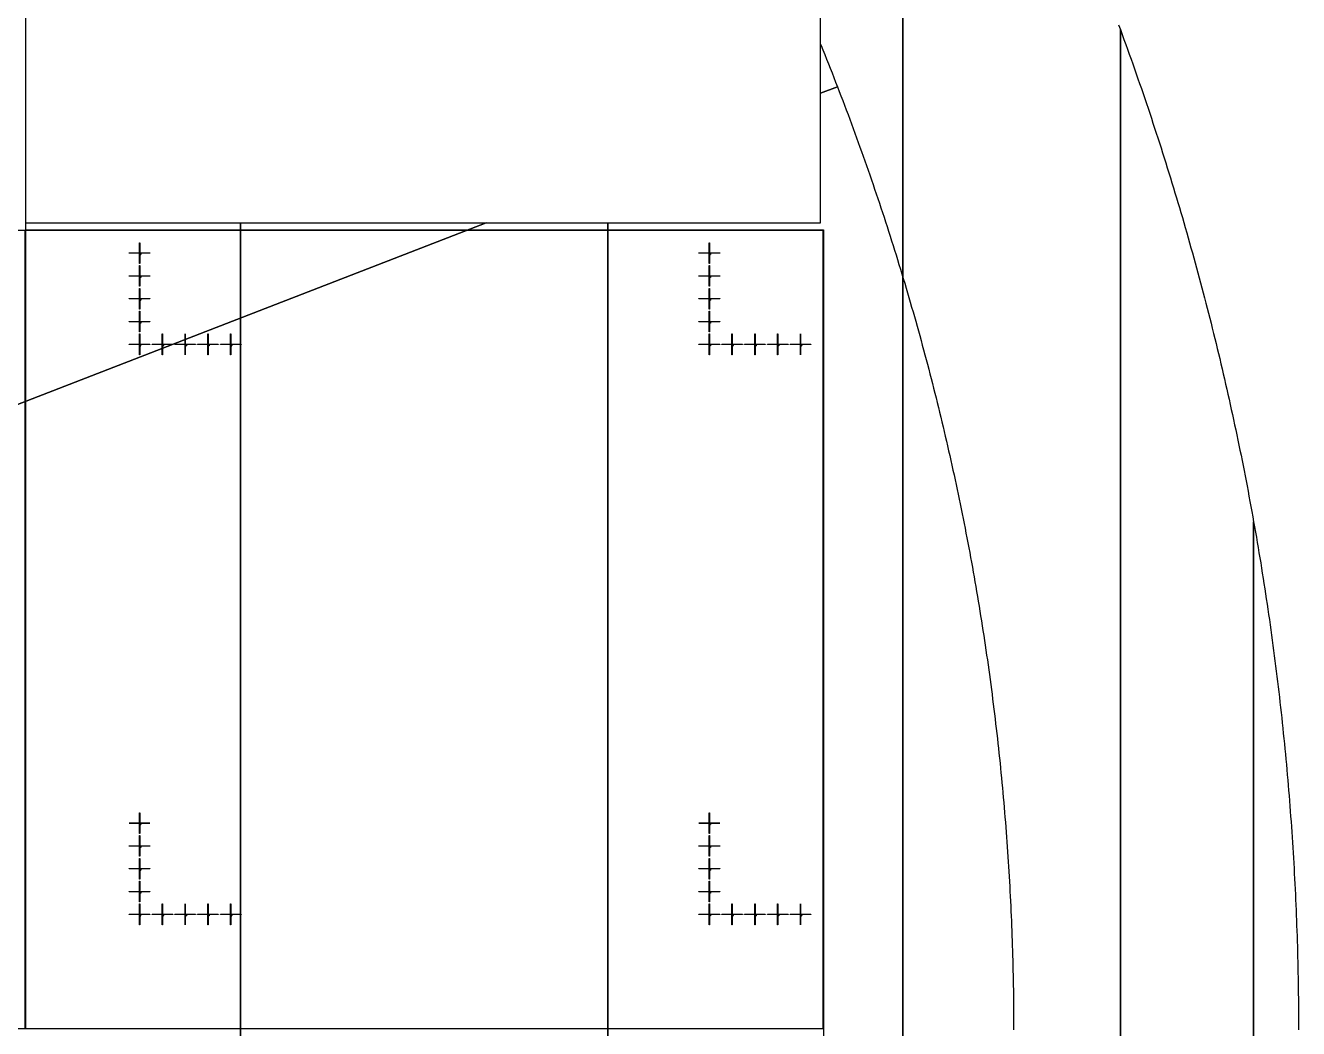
# Model space of a CAD drawing. Extents: x -25400 to 25400, y -24113 to 25400.
# Drawn here: x 14228 to 25400, y 11 to 8810 of the extents above; entities that cross this region are included whole.
import ezdxf

# ---------------------------------------------------------------- set-up
doc = ezdxf.new("R2010")
doc.units = 0
for name, color, linetype in [('L0D0', 2, 'CONTINUOUS'), ('L1D0', 3, 'CONTINUOUS'), ('L3D0', 4, 'CONTINUOUS')]:
    doc.layers.add(name, color=color, linetype=linetype)

msp = doc.modelspace()

# ---------------------------------------------------------------- linework, layer by layer
at = {"layer": 'L0D0'}
for points in [[(14229.5, 13982.974), (14229.5, 7078), (16115.797, 7078), (16115.797, -19632.653)], [(19339.518, -16466.422), (19339.518, 7078), (21204.633, 7078), (21204.633, 13982.974)], [(21928.171, 12818.553), (21928.171, -12818.553), (21905.071, -12857.988), (21881.901, -12897.381)], [(21928.171, -12818.553), (21928.171, 12818.553)], [(23820.952, 8816.023), (23836.776, 8773.148), (23836.776, -8773.148)], [(23836.776, -8773.148), (23836.776, 8773.148), (23852.523, 8730.244), (23868.193, 8687.312), (23883.785, 8644.351), (23899.3, 8601.363), (23914.738, 8558.347), (23930.098, 8515.303), (23945.381, 8472.232), (23960.587, 8429.133), (23975.715, 8386.007), (23990.765, 8342.854), (24005.737, 8299.673), (24020.632, 8256.466), (24035.449, 8213.232), (24050.188, 8169.972), (24064.85, 8126.685), (24079.433, 8083.372), (24093.939, 8040.032), (24108.366, 7996.667), (24122.716, 7953.276), (24136.987, 7909.859), (24151.18, 7866.416), (24165.295, 7822.948), (24179.332, 7779.454), (24193.29, 7735.936), (24207.171, 7692.392), (24220.972, 7648.823), (24234.696, 7605.23), (24248.341, 7561.612), (24261.907, 7517.97), (24275.395, 7474.303), (24288.804, 7430.612), (24302.135, 7386.897), (24315.387, 7343.158), (24328.56, 7299.395), (24341.655, 7255.609), (24354.67, 7211.799), (24367.607, 7167.965), (24380.465, 7124.109), (24393.244, 7080.23), (24405.944, 7036.327), (24418.565, 6992.402), (24431.107, 6948.454), (24443.57, 6904.484), (24455.953, 6860.491), (24468.258, 6816.476), (24480.483, 6772.439), (24492.629, 6728.38), (24504.696, 6684.3), (24516.684, 6640.197), (24528.592, 6596.074), (24540.42, 6551.929), (24552.17, 6507.762), (24563.839, 6463.575), (24575.43, 6419.366), (24586.94, 6375.137), (24598.371, 6330.887), (24609.723, 6286.617), (24620.994, 6242.326), (24632.186, 6198.016), (24643.299, 6153.685), (24654.331, 6109.334), (24665.284, 6064.963), (24676.157, 6020.573), (24686.949, 5976.163), (24697.662, 5931.734), (24708.295, 5887.286), (24718.849, 5842.819), (24729.322, 5798.332), (24739.714, 5753.827), (24750.027, 5709.304), (24760.26, 5664.761), (24770.413, 5620.201), (24780.485, 5575.622), (24790.477, 5531.026), (24800.389, 5486.411), (24810.221, 5441.778), (24819.972, 5397.128), (24829.643, 5352.461), (24839.233, 5307.776), (24848.743, 5263.074), (24858.173, 5218.355), (24867.522, 5173.619), (24876.791, 5128.866), (24885.979, 5084.097), (24895.087, 5039.311), (24904.114, 4994.509), (24913.06, 4949.691), (24921.926, 4904.857), (24930.711, 4860.007), (24939.415, 4815.141), (24948.039, 4770.259), (24956.581, 4725.362), (24965.043, 4680.45), (24973.424, 4635.523), (24981.725, 4590.58), (24989.944, 4545.623), (24998.083, 4500.651), (25006.14, 4455.665), (25006.14, -4455.665)], [(0, 0), (18270.424, 7078), (21204.633, 7078), (21204.633, 8214.718), (21353.614, 8272.434), (21369.255, 8231.946), (21384.819, 8191.428), (21400.307, 8150.881), (21415.717, 8110.305), (21431.051, 8069.7), (21446.308, 8029.065), (21461.487, 7988.402), (21476.59, 7947.71), (21491.615, 7906.989), (21506.563, 7866.24), (21521.434, 7825.463), (21536.228, 7784.658), (21550.944, 7743.824), (21565.583, 7702.963), (21580.144, 7662.075), (21594.628, 7621.158), (21609.034, 7580.215), (21623.362, 7539.244), (21637.613, 7498.246), (21651.787, 7457.221), (21665.882, 7416.169), (21679.899, 7375.091), (21693.839, 7333.986), (21707.701, 7292.854), (21721.485, 7251.697), (21735.19, 7210.514), (21748.818, 7169.304), (21762.367, 7128.069), (21775.839, 7086.808), (21789.232, 7045.522), (21802.546, 7004.211), (21815.783, 6962.874), (21828.941, 6921.512), (21842.021, 6880.126), (21855.022, 6838.714), (21867.945, 6797.279), (21880.789, 6755.818), (21893.554, 6714.334), (21906.241, 6672.825), (21918.849, 6631.293), (21931.379, 6589.736), (21943.829, 6548.156), (21956.201, 6506.552), (21968.494, 6464.925), (21980.708, 6423.275), (21992.843, 6381.602), (22004.899, 6339.906), (22016.876, 6298.187), (22028.774, 6256.445), (22040.593, 6214.681), (22052.333, 6172.894), (22063.993, 6131.086), (22075.574, 6089.255), (22087.076, 6047.403), (22098.498, 6005.528), (22109.841, 5963.633), (22121.105, 5921.715), (22132.289, 5879.777), (22143.394, 5837.817), (22154.419, 5795.837), (22165.364, 5753.835), (22176.23, 5711.813), (22187.017, 5669.77), (22197.723, 5627.707), (22208.35, 5585.624), (22218.897, 5543.521), (22229.364, 5501.398), (22239.751, 5459.255), (22250.059, 5417.092), (22260.286, 5374.91), (22270.434, 5332.709), (22280.501, 5290.488), (22290.489, 5248.249), (22300.396, 5205.991), (22310.223, 5163.713), (22319.97, 5121.418), (22329.637, 5079.104), (22339.224, 5036.772), (22348.731, 4994.421), (22358.157, 4952.053), (22367.503, 4909.667), (22376.768, 4867.263), (22385.953, 4824.842), (22395.058, 4782.403), (22404.082, 4739.948), (22413.026, 4697.475), (22421.889, 4654.985), (22430.672, 4612.479), (22439.374, 4569.956), (22447.995, 4527.417), (22456.536, 4484.861), (22464.996, 4442.289), (22473.376, 4399.702), (22481.675, 4357.098), (22489.893, 4314.479), (22498.03, 4271.845), (22506.086, 4229.195), (22514.062, 4186.529), (22521.956, 4143.849), (22529.77, 4101.154), (22537.503, 4058.444), (22545.155, 4015.72), (22552.725, 3972.981), (22560.215, 3930.228), (22567.624, 3887.461), (22574.952, 3844.68), (22582.198, 3801.885), (22589.364, 3759.076), (22596.448, 3716.254), (22603.451, 3673.418), (22610.373, 3630.57), (22617.214, 3587.708), (22623.973, 3544.833), (22630.651, 3501.946), (22637.248, 3459.046), (22643.764, 3416.134), (22650.198, 3373.209), (22656.551, 3330.272), (22662.822, 3287.323), (22669.012, 3244.363), (22675.121, 3201.391), (22681.148, 3158.407), (22687.093, 3115.412), (22692.958, 3072.406), (22698.74, 3029.388), (22704.441, 2986.36), (22710.061, 2943.321), (22715.599, 2900.272), (22721.055, 2857.212), (22726.43, 2814.142), (22731.723, 2771.062), (22736.934, 2727.971), (22742.064, 2684.871), (22747.112, 2641.762), (22752.078, 2598.643), (22756.963, 2555.514), (22761.765, 2512.376), (22766.486, 2469.23), (22771.126, 2426.074), (22775.683, 2382.91), (22780.159, 2339.737), (22784.552, 2296.556), (22788.864, 2253.366), (22793.094, 2210.169), (22797.243, 2166.963), (22801.309, 2123.75), (22805.293, 2080.529), (22809.196, 2037.301), (22813.016, 1994.065), (22816.755, 1950.822), (22820.411, 1907.572), (22823.986, 1864.315), (22827.478, 1821.052), (22830.889, 1777.782), (22834.218, 1734.505), (22837.464, 1691.223), (22840.629, 1647.934), (22843.711, 1604.64), (22846.711, 1561.339), (22849.63, 1518.033), (22852.466, 1474.722), (22855.22, 1431.405), (22857.892, 1388.083), (22860.482, 1344.756), (22862.99, 1301.425), (22865.415, 1258.088), (22867.759, 1214.747), (22870.02, 1171.402), (22872.199, 1128.053), (22874.296, 1084.699), (22876.311, 1041.342), (22878.244, 997.981), (22880.094, 954.616), (22881.862, 911.248), (22883.548, 867.876), (22885.152, 824.502), (22886.674, 781.124), (22888.113, 737.744), (22889.471, 694.361), (22890.746, 650.975), (22891.938, 607.588), (22893.049, 564.198), (22894.077, 520.806), (22895.023, 477.412), (22895.887, 434.016), (22896.668, 390.619), (22897.367, 347.22), (22897.984, 303.821), (22898.519, 260.42), (22898.972, 217.018), (22899.342, 173.615), (22899.63, 130.212), (22899.835, 86.808), (22899.959, 43.404), (22900, 0)], [(16115.797, -19632.653), (16115.797, 7078), (19339.518, 7078), (19339.518, -16466.422)], [(25006.14, -4455.665), (25006.14, 4455.665), (25014.117, 4410.664), (25022.013, 4365.648), (25029.827, 4320.619), (25037.561, 4275.576), (25045.213, 4230.519), (25052.785, 4185.448), (25060.275, 4140.363), (25067.684, 4095.265), (25075.012, 4050.154), (25082.259, 4005.03), (25089.425, 3959.893), (25096.509, 3914.743), (25103.513, 3869.58), (25110.435, 3824.405), (25117.275, 3779.217), (25124.035, 3734.018), (25130.713, 3688.806), (25137.309, 3643.582), (25143.824, 3598.346), (25150.258, 3553.099), (25156.611, 3507.84), (25162.882, 3462.57), (25169.071, 3417.289), (25175.179, 3371.996), (25181.206, 3326.693), (25187.151, 3281.379), (25193.014, 3236.054), (25198.796, 3190.719), (25204.496, 3145.373), (25210.115, 3100.017), (25215.652, 3054.652), (25221.107, 3009.276), (25226.481, 2963.891), (25231.773, 2918.496), (25236.984, 2873.091), (25242.112, 2827.677), (25247.159, 2782.255), (25252.125, 2736.823), (25257.008, 2691.382), (25261.81, 2645.932), (25266.53, 2600.474), (25271.168, 2555.008), (25275.724, 2509.533), (25280.199, 2464.05), (25284.592, 2418.559), (25288.902, 2373.061), (25293.131, 2327.554), (25297.278, 2282.041), (25301.343, 2236.519), (25305.327, 2190.991), (25309.228, 2145.455), (25313.047, 2099.913), (25316.785, 2054.363), (25320.44, 2008.807), (25324.014, 1963.245), (25327.505, 1917.676), (25330.915, 1872.101), (25334.242, 1826.52), (25337.488, 1780.933), (25340.651, 1735.34), (25343.732, 1689.741), (25346.732, 1644.137), (25349.649, 1598.528), (25352.484, 1552.914), (25355.237, 1507.294), (25357.908, 1461.67), (25360.497, 1416.041), (25363.004, 1370.407), (25365.429, 1324.769), (25367.772, 1279.127), (25370.032, 1233.48), (25372.21, 1187.83), (25374.307, 1142.176), (25376.321, 1096.518), (25378.253, 1050.856), (25380.102, 1005.191), (25381.87, 959.523), (25383.555, 913.851), (25385.158, 868.177), (25386.679, 822.5), (25388.118, 776.82), (25389.475, 731.138), (25390.749, 685.453), (25391.942, 639.766), (25393.052, 594.077), (25394.079, 548.387), (25395.025, 502.694), (25395.888, 457), (25396.67, 411.304), (25397.369, 365.607), (25397.985, 319.909), (25398.52, 274.209), (25398.972, 228.509), (25399.342, 182.808), (25399.63, 137.107), (25399.836, 91.405), (25399.959, 45.702), (25400, 0)]]:
    msp.add_lwpolyline(points, dxfattribs=at)
for points in [[(0, 0), (14229.5, 12971.903), (14229.5, 7078), (18270.424, 7078)], [(21204.633, 8214.718), (21204.633, 8647.146), (21209.399, 8635.472), (21225.729, 8595.257), (21241.982, 8555.01), (21258.159, 8514.733), (21274.259, 8474.426), (21290.283, 8434.088), (21306.231, 8393.719), (21322.102, 8353.321), (21337.896, 8312.892), (21353.614, 8272.434)]]:
    msp.add_lwpolyline(points, close=True, dxfattribs=at)
at = {"layer": 'L1D0'}
for points in [[(15229.3, 6807.85), (15229.3, 6812.65), (15224.5, 6812.65), (15224.5, 6813.05), (15229.3, 6813.05), (15229.3, 6817.85), (15229.7, 6817.85), (15229.7, 6813.05), (15234.5, 6813.05), (15234.5, 6812.65), (15229.7, 6812.65), (15229.7, 6807.85)], [(15228.25, 6820.85), (15228.25, 6903.85), (15230.75, 6903.85), (15230.75, 6820.85)], [(20229.3, 6807.85), (20229.3, 6812.65), (20224.5, 6812.65), (20224.5, 6813.05), (20229.3, 6813.05), (20229.3, 6817.85), (20229.7, 6817.85), (20229.7, 6813.05), (20234.5, 6813.05), (20234.5, 6812.65), (20229.7, 6812.65), (20229.7, 6807.85)], [(20228.25, 6820.85), (20228.25, 6903.85), (20230.75, 6903.85), (20230.75, 6820.85)], [(15138.5, 6811.6), (15138.5, 6814.1), (15221.5, 6814.1), (15221.5, 6811.6)], [(15228.25, 6721.85), (15228.25, 6804.85), (15230.75, 6804.85), (15230.75, 6721.85)], [(15228.25, 6620.85), (15228.25, 6703.85), (15230.75, 6703.85), (15230.75, 6620.85)], [(15235.5, 6802.294), (15235.5, 6805.85), (15239.944, 6805.85), (15239.944, 6804.961), (15236.389, 6804.961), (15236.389, 6803.183), (15239.056, 6803.183), (15239.056, 6802.294)], [(15235.5, 6799.628), (15235.5, 6800.517), (15239.056, 6800.517), (15239.056, 6799.628)], [(15237.5, 6811.6), (15237.5, 6814.1), (15320.5, 6814.1), (15320.5, 6811.6)], [(15239.056, 6800.517), (15239.056, 6802.294), (15239.944, 6802.294), (15239.944, 6800.517)], [(20138.5, 6811.6), (20138.5, 6814.1), (20221.5, 6814.1), (20221.5, 6811.6)], [(20228.25, 6721.85), (20228.25, 6804.85), (20230.75, 6804.85), (20230.75, 6721.85)], [(20228.25, 6620.85), (20228.25, 6703.85), (20230.75, 6703.85), (20230.75, 6620.85)], [(20235.5, 6802.294), (20235.5, 6805.85), (20239.944, 6805.85), (20239.944, 6804.961), (20236.389, 6804.961), (20236.389, 6803.183), (20239.056, 6803.183), (20239.056, 6802.294)], [(20235.5, 6799.628), (20235.5, 6800.517), (20239.056, 6800.517), (20239.056, 6799.628)], [(20237.5, 6811.6), (20237.5, 6814.1), (20320.5, 6814.1), (20320.5, 6811.6)], [(20239.056, 6800.517), (20239.056, 6802.294), (20239.944, 6802.294), (20239.944, 6800.517)], [(15138.5, 6611.6), (15138.5, 6614.1), (15221.5, 6614.1), (15221.5, 6611.6)], [(15229.3, 6607.85), (15229.3, 6612.65), (15224.5, 6612.65), (15224.5, 6613.05), (15229.3, 6613.05), (15229.3, 6617.85), (15229.7, 6617.85), (15229.7, 6613.05), (15234.5, 6613.05), (15234.5, 6612.65), (15229.7, 6612.65), (15229.7, 6607.85)], [(15228.25, 6521.85), (15228.25, 6604.85), (15230.75, 6604.85), (15230.75, 6521.85)], [(15238.167, 6599.628), (15238.167, 6601.406), (15235.5, 6601.406), (15235.5, 6603.183), (15236.389, 6603.183), (15236.389, 6602.294), (15238.167, 6602.294), (15238.167, 6604.961), (15237.278, 6604.961), (15237.278, 6605.85), (15239.056, 6605.85), (15239.056, 6602.294), (15239.944, 6602.294), (15239.944, 6601.406), (15239.056, 6601.406), (15239.056, 6599.628)], [(15236.389, 6603.183), (15236.389, 6604.961), (15237.278, 6604.961), (15237.278, 6603.183)], [(15237.5, 6611.6), (15237.5, 6614.1), (15320.5, 6614.1), (15320.5, 6611.6)], [(20138.5, 6611.6), (20138.5, 6614.1), (20221.5, 6614.1), (20221.5, 6611.6)], [(20229.3, 6607.85), (20229.3, 6612.65), (20224.5, 6612.65), (20224.5, 6613.05), (20229.3, 6613.05), (20229.3, 6617.85), (20229.7, 6617.85), (20229.7, 6613.05), (20234.5, 6613.05), (20234.5, 6612.65), (20229.7, 6612.65), (20229.7, 6607.85)], [(20228.25, 6521.85), (20228.25, 6604.85), (20230.75, 6604.85), (20230.75, 6521.85)], [(20238.167, 6599.628), (20238.167, 6601.406), (20235.5, 6601.406), (20235.5, 6603.183), (20236.389, 6603.183), (20236.389, 6602.294), (20238.167, 6602.294), (20238.167, 6604.961), (20237.278, 6604.961), (20237.278, 6605.85), (20239.056, 6605.85), (20239.056, 6602.294), (20239.944, 6602.294), (20239.944, 6601.406), (20239.056, 6601.406), (20239.056, 6599.628)], [(20236.389, 6603.183), (20236.389, 6604.961), (20237.278, 6604.961), (20237.278, 6603.183)], [(20237.5, 6611.6), (20237.5, 6614.1), (20320.5, 6614.1), (20320.5, 6611.6)], [(15228.25, 6420.85), (15228.25, 6503.85), (15230.75, 6503.85), (15230.75, 6420.85)], [(20228.25, 6420.85), (20228.25, 6503.85), (20230.75, 6503.85), (20230.75, 6420.85)], [(15138.5, 6411.6), (15138.5, 6414.1), (15221.5, 6414.1), (15221.5, 6411.6)], [(15229.3, 6407.85), (15229.3, 6412.65), (15224.5, 6412.65), (15224.5, 6413.05), (15229.3, 6413.05), (15229.3, 6417.85), (15229.7, 6417.85), (15229.7, 6413.05), (15234.5, 6413.05), (15234.5, 6412.65), (15229.7, 6412.65), (15229.7, 6407.85)], [(15228.25, 6321.85), (15228.25, 6404.85), (15230.75, 6404.85), (15230.75, 6321.85)], [(15235.5, 6404.961), (15235.5, 6405.85), (15239.056, 6405.85), (15239.056, 6404.961)], [(15235.5, 6399.628), (15235.5, 6400.517), (15239.056, 6400.517), (15239.056, 6399.628)], [(15236.389, 6402.294), (15236.389, 6403.183), (15239.056, 6403.183), (15239.056, 6402.294)], [(15237.5, 6411.6), (15237.5, 6414.1), (15320.5, 6414.1), (15320.5, 6411.6)], [(15239.056, 6403.183), (15239.056, 6404.961), (15239.944, 6404.961), (15239.944, 6403.183)], [(15239.056, 6400.517), (15239.056, 6402.294), (15239.944, 6402.294), (15239.944, 6400.517)], [(20138.5, 6411.6), (20138.5, 6414.1), (20221.5, 6414.1), (20221.5, 6411.6)], [(20229.3, 6407.85), (20229.3, 6412.65), (20224.5, 6412.65), (20224.5, 6413.05), (20229.3, 6413.05), (20229.3, 6417.85), (20229.7, 6417.85), (20229.7, 6413.05), (20234.5, 6413.05), (20234.5, 6412.65), (20229.7, 6412.65), (20229.7, 6407.85)], [(20228.25, 6321.85), (20228.25, 6404.85), (20230.75, 6404.85), (20230.75, 6321.85)], [(20235.5, 6404.961), (20235.5, 6405.85), (20239.056, 6405.85), (20239.056, 6404.961)], [(20235.5, 6399.628), (20235.5, 6400.517), (20239.056, 6400.517), (20239.056, 6399.628)], [(20236.389, 6402.294), (20236.389, 6403.183), (20239.056, 6403.183), (20239.056, 6402.294)], [(20237.5, 6411.6), (20237.5, 6414.1), (20320.5, 6414.1), (20320.5, 6411.6)], [(20239.056, 6403.183), (20239.056, 6404.961), (20239.944, 6404.961), (20239.944, 6403.183)], [(20239.056, 6400.517), (20239.056, 6402.294), (20239.944, 6402.294), (20239.944, 6400.517)], [(15228.25, 6220.85), (15228.25, 6303.85), (15230.75, 6303.85), (15230.75, 6220.85)], [(20228.25, 6220.85), (20228.25, 6303.85), (20230.75, 6303.85), (20230.75, 6220.85)], [(15138.5, 6211.6), (15138.5, 6214.1), (15221.5, 6214.1), (15221.5, 6211.6)], [(15229.3, 6207.85), (15229.3, 6212.65), (15224.5, 6212.65), (15224.5, 6213.05), (15229.3, 6213.05), (15229.3, 6217.85), (15229.7, 6217.85), (15229.7, 6213.05), (15234.5, 6213.05), (15234.5, 6212.65), (15229.7, 6212.65), (15229.7, 6207.85)], [(15228.25, 6121.85), (15228.25, 6204.85), (15230.75, 6204.85), (15230.75, 6121.85)], [(15235.5, 6204.072), (15235.5, 6204.961), (15236.389, 6204.961), (15236.389, 6204.072)], [(15235.5, 6199.628), (15235.5, 6201.406), (15236.389, 6201.406), (15236.389, 6200.517), (15239.944, 6200.517), (15239.944, 6199.628)], [(15236.389, 6204.961), (15236.389, 6205.85), (15239.056, 6205.85), (15239.056, 6204.961)], [(15236.389, 6201.406), (15236.389, 6202.294), (15238.167, 6202.294), (15238.167, 6201.406)], [(15237.5, 6211.6), (15237.5, 6214.1), (15320.5, 6214.1), (15320.5, 6211.6)], [(15238.167, 6202.294), (15238.167, 6203.183), (15239.056, 6203.183), (15239.056, 6202.294)], [(15239.056, 6203.183), (15239.056, 6204.961), (15239.944, 6204.961), (15239.944, 6203.183)], [(20138.5, 6211.6), (20138.5, 6214.1), (20221.5, 6214.1), (20221.5, 6211.6)], [(20229.3, 6207.85), (20229.3, 6212.65), (20224.5, 6212.65), (20224.5, 6213.05), (20229.3, 6213.05), (20229.3, 6217.85), (20229.7, 6217.85), (20229.7, 6213.05), (20234.5, 6213.05), (20234.5, 6212.65), (20229.7, 6212.65), (20229.7, 6207.85)], [(20228.25, 6121.85), (20228.25, 6204.85), (20230.75, 6204.85), (20230.75, 6121.85)], [(20235.5, 6204.072), (20235.5, 6204.961), (20236.389, 6204.961), (20236.389, 6204.072)], [(20235.5, 6199.628), (20235.5, 6201.406), (20236.389, 6201.406), (20236.389, 6200.517), (20239.944, 6200.517), (20239.944, 6199.628)], [(20236.389, 6204.961), (20236.389, 6205.85), (20239.056, 6205.85), (20239.056, 6204.961)], [(20236.389, 6201.406), (20236.389, 6202.294), (20238.167, 6202.294), (20238.167, 6201.406)], [(20237.5, 6211.6), (20237.5, 6214.1), (20320.5, 6214.1), (20320.5, 6211.6)], [(20238.167, 6202.294), (20238.167, 6203.183), (20239.056, 6203.183), (20239.056, 6202.294)], [(20239.056, 6203.183), (20239.056, 6204.961), (20239.944, 6204.961), (20239.944, 6203.183)], [(15228.25, 6020.85), (15228.25, 6103.85), (15230.75, 6103.85), (15230.75, 6020.85)], [(15428.25, 6020.85), (15428.25, 6103.85), (15430.75, 6103.85), (15430.75, 6020.85)], [(15628.25, 6020.85), (15628.25, 6103.85), (15630.75, 6103.85), (15630.75, 6020.85)], [(15828.25, 6020.85), (15828.25, 6103.85), (15830.75, 6103.85), (15830.75, 6020.85)], [(16028.25, 6020.85), (16028.25, 6103.85), (16030.75, 6103.85), (16030.75, 6020.85)], [(20228.25, 6020.85), (20228.25, 6103.85), (20230.75, 6103.85), (20230.75, 6020.85)], [(20428.25, 6020.85), (20428.25, 6103.85), (20430.75, 6103.85), (20430.75, 6020.85)], [(20628.25, 6020.85), (20628.25, 6103.85), (20630.75, 6103.85), (20630.75, 6020.85)], [(20828.25, 6020.85), (20828.25, 6103.85), (20830.75, 6103.85), (20830.75, 6020.85)], [(21028.25, 6020.85), (21028.25, 6103.85), (21030.75, 6103.85), (21030.75, 6020.85)], [(15138.5, 6011.6), (15138.5, 6014.1), (15221.5, 6014.1), (15221.5, 6011.6)], [(15229.3, 6007.85), (15229.3, 6012.65), (15224.5, 6012.65), (15224.5, 6013.05), (15229.3, 6013.05), (15229.3, 6017.85), (15229.7, 6017.85), (15229.7, 6013.05), (15234.5, 6013.05), (15234.5, 6012.65), (15229.7, 6012.65), (15229.7, 6007.85)], [(15228.25, 5921.85), (15228.25, 6004.85), (15230.75, 6004.85), (15230.75, 5921.85)], [(15236.389, 5999.628), (15236.389, 6000.517), (15237.278, 6000.517), (15237.278, 6004.072), (15236.389, 6004.072), (15236.389, 6004.961), (15237.278, 6004.961), (15237.278, 6005.85), (15238.167, 6005.85), (15238.167, 6000.517), (15239.056, 6000.517), (15239.056, 5999.628)], [(15237.5, 6011.6), (15237.5, 6014.1), (15320.5, 6014.1), (15320.5, 6011.6)], [(15338.5, 6011.6), (15338.5, 6014.1), (15421.5, 6014.1), (15421.5, 6011.6)], [(15429.3, 6007.85), (15429.3, 6012.65), (15424.5, 6012.65), (15424.5, 6013.05), (15429.3, 6013.05), (15429.3, 6017.85), (15429.7, 6017.85), (15429.7, 6013.05), (15434.5, 6013.05), (15434.5, 6012.65), (15429.7, 6012.65), (15429.7, 6007.85)], [(15428.25, 5921.85), (15428.25, 6004.85), (15430.75, 6004.85), (15430.75, 5921.85)], [(15435.5, 6004.072), (15435.5, 6004.961), (15436.389, 6004.961), (15436.389, 6004.072)], [(15435.5, 5999.628), (15435.5, 6001.406), (15436.389, 6001.406), (15436.389, 6000.517), (15439.944, 6000.517), (15439.944, 5999.628)], [(15436.389, 6004.961), (15436.389, 6005.85), (15439.056, 6005.85), (15439.056, 6004.961)], [(15436.389, 6001.406), (15436.389, 6002.294), (15438.167, 6002.294), (15438.167, 6001.406)], [(15437.5, 6011.6), (15437.5, 6014.1), (15520.5, 6014.1), (15520.5, 6011.6)], [(15438.167, 6002.294), (15438.167, 6003.183), (15439.056, 6003.183), (15439.056, 6002.294)], [(15439.056, 6003.183), (15439.056, 6004.961), (15439.944, 6004.961), (15439.944, 6003.183)], [(15538.5, 6011.6), (15538.5, 6014.1), (15621.5, 6014.1), (15621.5, 6011.6)], [(15629.3, 6007.85), (15629.3, 6012.65), (15624.5, 6012.65), (15624.5, 6013.05), (15629.3, 6013.05), (15629.3, 6017.85), (15629.7, 6017.85), (15629.7, 6013.05), (15634.5, 6013.05), (15634.5, 6012.65), (15629.7, 6012.65), (15629.7, 6007.85)], [(15628.25, 5921.85), (15628.25, 6004.85), (15630.75, 6004.85), (15630.75, 5921.85)], [(15635.5, 6004.961), (15635.5, 6005.85), (15639.056, 6005.85), (15639.056, 6004.961)], [(15635.5, 5999.628), (15635.5, 6000.517), (15639.056, 6000.517), (15639.056, 5999.628)], [(15636.389, 6002.294), (15636.389, 6003.183), (15639.056, 6003.183), (15639.056, 6002.294)], [(15637.5, 6011.6), (15637.5, 6014.1), (15720.5, 6014.1), (15720.5, 6011.6)], [(15639.056, 6003.183), (15639.056, 6004.961), (15639.944, 6004.961), (15639.944, 6003.183)], [(15639.056, 6000.517), (15639.056, 6002.294), (15639.944, 6002.294), (15639.944, 6000.517)], [(15738.5, 6011.6), (15738.5, 6014.1), (15821.5, 6014.1), (15821.5, 6011.6)], [(15829.3, 6007.85), (15829.3, 6012.65), (15824.5, 6012.65), (15824.5, 6013.05), (15829.3, 6013.05), (15829.3, 6017.85), (15829.7, 6017.85), (15829.7, 6013.05), (15834.5, 6013.05), (15834.5, 6012.65), (15829.7, 6012.65), (15829.7, 6007.85)], [(15828.25, 5921.85), (15828.25, 6004.85), (15830.75, 6004.85), (15830.75, 5921.85)], [(15838.167, 5999.628), (15838.167, 6001.406), (15835.5, 6001.406), (15835.5, 6003.183), (15836.389, 6003.183), (15836.389, 6002.294), (15838.167, 6002.294), (15838.167, 6004.961), (15837.278, 6004.961), (15837.278, 6005.85), (15839.056, 6005.85), (15839.056, 6002.294), (15839.944, 6002.294), (15839.944, 6001.406), (15839.056, 6001.406), (15839.056, 5999.628)], [(15836.389, 6003.183), (15836.389, 6004.961), (15837.278, 6004.961), (15837.278, 6003.183)], [(15837.5, 6011.6), (15837.5, 6014.1), (15920.5, 6014.1), (15920.5, 6011.6)], [(15938.5, 6011.6), (15938.5, 6014.1), (16021.5, 6014.1), (16021.5, 6011.6)], [(16029.3, 6007.85), (16029.3, 6012.65), (16024.5, 6012.65), (16024.5, 6013.05), (16029.3, 6013.05), (16029.3, 6017.85), (16029.7, 6017.85), (16029.7, 6013.05), (16034.5, 6013.05), (16034.5, 6012.65), (16029.7, 6012.65), (16029.7, 6007.85)], [(16028.25, 5921.85), (16028.25, 6004.85), (16030.75, 6004.85), (16030.75, 5921.85)], [(16035.5, 6002.294), (16035.5, 6005.85), (16039.944, 6005.85), (16039.944, 6004.961), (16036.389, 6004.961), (16036.389, 6003.183), (16039.056, 6003.183), (16039.056, 6002.294)], [(16035.5, 5999.628), (16035.5, 6000.517), (16039.056, 6000.517), (16039.056, 5999.628)], [(16037.5, 6011.6), (16037.5, 6014.1), (16120.5, 6014.1), (16120.5, 6011.6)], [(16039.056, 6000.517), (16039.056, 6002.294), (16039.944, 6002.294), (16039.944, 6000.517)], [(20138.5, 6011.6), (20138.5, 6014.1), (20221.5, 6014.1), (20221.5, 6011.6)], [(20229.3, 6007.85), (20229.3, 6012.65), (20224.5, 6012.65), (20224.5, 6013.05), (20229.3, 6013.05), (20229.3, 6017.85), (20229.7, 6017.85), (20229.7, 6013.05), (20234.5, 6013.05), (20234.5, 6012.65), (20229.7, 6012.65), (20229.7, 6007.85)], [(20228.25, 5921.85), (20228.25, 6004.85), (20230.75, 6004.85), (20230.75, 5921.85)], [(20236.389, 5999.628), (20236.389, 6000.517), (20237.278, 6000.517), (20237.278, 6004.072), (20236.389, 6004.072), (20236.389, 6004.961), (20237.278, 6004.961), (20237.278, 6005.85), (20238.167, 6005.85), (20238.167, 6000.517), (20239.056, 6000.517), (20239.056, 5999.628)], [(20237.5, 6011.6), (20237.5, 6014.1), (20320.5, 6014.1), (20320.5, 6011.6)], [(20338.5, 6011.6), (20338.5, 6014.1), (20421.5, 6014.1), (20421.5, 6011.6)], [(20429.3, 6007.85), (20429.3, 6012.65), (20424.5, 6012.65), (20424.5, 6013.05), (20429.3, 6013.05), (20429.3, 6017.85), (20429.7, 6017.85), (20429.7, 6013.05), (20434.5, 6013.05), (20434.5, 6012.65), (20429.7, 6012.65), (20429.7, 6007.85)], [(20428.25, 5921.85), (20428.25, 6004.85), (20430.75, 6004.85), (20430.75, 5921.85)], [(20435.5, 6004.072), (20435.5, 6004.961), (20436.389, 6004.961), (20436.389, 6004.072)], [(20435.5, 5999.628), (20435.5, 6001.406), (20436.389, 6001.406), (20436.389, 6000.517), (20439.944, 6000.517), (20439.944, 5999.628)], [(20436.389, 6004.961), (20436.389, 6005.85), (20439.056, 6005.85), (20439.056, 6004.961)], [(20436.389, 6001.406), (20436.389, 6002.294), (20438.167, 6002.294), (20438.167, 6001.406)], [(20437.5, 6011.6), (20437.5, 6014.1), (20520.5, 6014.1), (20520.5, 6011.6)], [(20438.167, 6002.294), (20438.167, 6003.183), (20439.056, 6003.183), (20439.056, 6002.294)], [(20439.056, 6003.183), (20439.056, 6004.961), (20439.944, 6004.961), (20439.944, 6003.183)], [(20538.5, 6011.6), (20538.5, 6014.1), (20621.5, 6014.1), (20621.5, 6011.6)], [(20629.3, 6007.85), (20629.3, 6012.65), (20624.5, 6012.65), (20624.5, 6013.05), (20629.3, 6013.05), (20629.3, 6017.85), (20629.7, 6017.85), (20629.7, 6013.05), (20634.5, 6013.05), (20634.5, 6012.65), (20629.7, 6012.65), (20629.7, 6007.85)], [(20628.25, 5921.85), (20628.25, 6004.85), (20630.75, 6004.85), (20630.75, 5921.85)], [(20635.5, 6004.961), (20635.5, 6005.85), (20639.056, 6005.85), (20639.056, 6004.961)], [(20635.5, 5999.628), (20635.5, 6000.517), (20639.056, 6000.517), (20639.056, 5999.628)], [(20636.389, 6002.294), (20636.389, 6003.183), (20639.056, 6003.183), (20639.056, 6002.294)], [(20637.5, 6011.6), (20637.5, 6014.1), (20720.5, 6014.1), (20720.5, 6011.6)], [(20639.056, 6003.183), (20639.056, 6004.961), (20639.944, 6004.961), (20639.944, 6003.183)], [(20639.056, 6000.517), (20639.056, 6002.294), (20639.944, 6002.294), (20639.944, 6000.517)], [(20738.5, 6011.6), (20738.5, 6014.1), (20821.5, 6014.1), (20821.5, 6011.6)], [(20829.3, 6007.85), (20829.3, 6012.65), (20824.5, 6012.65), (20824.5, 6013.05), (20829.3, 6013.05), (20829.3, 6017.85), (20829.7, 6017.85), (20829.7, 6013.05), (20834.5, 6013.05), (20834.5, 6012.65), (20829.7, 6012.65), (20829.7, 6007.85)], [(20828.25, 5921.85), (20828.25, 6004.85), (20830.75, 6004.85), (20830.75, 5921.85)], [(20838.167, 5999.628), (20838.167, 6001.406), (20835.5, 6001.406), (20835.5, 6003.183), (20836.389, 6003.183), (20836.389, 6002.294), (20838.167, 6002.294), (20838.167, 6004.961), (20837.278, 6004.961), (20837.278, 6005.85), (20839.056, 6005.85), (20839.056, 6002.294), (20839.944, 6002.294), (20839.944, 6001.406), (20839.056, 6001.406), (20839.056, 5999.628)], [(20836.389, 6003.183), (20836.389, 6004.961), (20837.278, 6004.961), (20837.278, 6003.183)], [(20837.5, 6011.6), (20837.5, 6014.1), (20920.5, 6014.1), (20920.5, 6011.6)], [(20938.5, 6011.6), (20938.5, 6014.1), (21021.5, 6014.1), (21021.5, 6011.6)], [(21029.3, 6007.85), (21029.3, 6012.65), (21024.5, 6012.65), (21024.5, 6013.05), (21029.3, 6013.05), (21029.3, 6017.85), (21029.7, 6017.85), (21029.7, 6013.05), (21034.5, 6013.05), (21034.5, 6012.65), (21029.7, 6012.65), (21029.7, 6007.85)], [(21028.25, 5921.85), (21028.25, 6004.85), (21030.75, 6004.85), (21030.75, 5921.85)], [(21035.5, 6002.294), (21035.5, 6005.85), (21039.944, 6005.85), (21039.944, 6004.961), (21036.389, 6004.961), (21036.389, 6003.183), (21039.056, 6003.183), (21039.056, 6002.294)], [(21035.5, 5999.628), (21035.5, 6000.517), (21039.056, 6000.517), (21039.056, 5999.628)], [(21037.5, 6011.6), (21037.5, 6014.1), (21120.5, 6014.1), (21120.5, 6011.6)], [(21039.056, 6000.517), (21039.056, 6002.294), (21039.944, 6002.294), (21039.944, 6000.517)], [(15228.25, 1820.85), (15228.25, 1903.85), (15230.75, 1903.85), (15230.75, 1820.85)], [(20228.25, 1820.85), (20228.25, 1903.85), (20230.75, 1903.85), (20230.75, 1820.85)], [(15138.5, 1811.6), (15138.5, 1814.1), (15221.5, 1814.1), (15221.5, 1811.6)], [(15229.3, 1807.85), (15229.3, 1812.65), (15224.5, 1812.65), (15224.5, 1813.05), (15229.3, 1813.05), (15229.3, 1817.85), (15229.7, 1817.85), (15229.7, 1813.05), (15234.5, 1813.05), (15234.5, 1812.65), (15229.7, 1812.65), (15229.7, 1807.85)], [(15228.25, 1721.85), (15228.25, 1804.85), (15230.75, 1804.85), (15230.75, 1721.85)], [(15235.5, 1802.294), (15235.5, 1805.85), (15239.944, 1805.85), (15239.944, 1804.961), (15236.389, 1804.961), (15236.389, 1803.183), (15239.056, 1803.183), (15239.056, 1802.294)], [(15235.5, 1799.628), (15235.5, 1800.517), (15239.056, 1800.517), (15239.056, 1799.628)], [(15237.5, 1811.6), (15237.5, 1814.1), (15320.5, 1814.1), (15320.5, 1811.6)], [(15239.056, 1800.517), (15239.056, 1802.294), (15239.944, 1802.294), (15239.944, 1800.517)], [(20138.5, 1811.6), (20138.5, 1814.1), (20221.5, 1814.1), (20221.5, 1811.6)], [(20229.3, 1807.85), (20229.3, 1812.65), (20224.5, 1812.65), (20224.5, 1813.05), (20229.3, 1813.05), (20229.3, 1817.85), (20229.7, 1817.85), (20229.7, 1813.05), (20234.5, 1813.05), (20234.5, 1812.65), (20229.7, 1812.65), (20229.7, 1807.85)], [(20228.25, 1721.85), (20228.25, 1804.85), (20230.75, 1804.85), (20230.75, 1721.85)], [(20235.5, 1802.294), (20235.5, 1805.85), (20239.944, 1805.85), (20239.944, 1804.961), (20236.389, 1804.961), (20236.389, 1803.183), (20239.056, 1803.183), (20239.056, 1802.294)], [(20235.5, 1799.628), (20235.5, 1800.517), (20239.056, 1800.517), (20239.056, 1799.628)], [(20237.5, 1811.6), (20237.5, 1814.1), (20320.5, 1814.1), (20320.5, 1811.6)], [(20239.056, 1800.517), (20239.056, 1802.294), (20239.944, 1802.294), (20239.944, 1800.517)], [(15228.25, 1620.85), (15228.25, 1703.85), (15230.75, 1703.85), (15230.75, 1620.85)], [(20228.25, 1620.85), (20228.25, 1703.85), (20230.75, 1703.85), (20230.75, 1620.85)], [(15138.5, 1611.6), (15138.5, 1614.1), (15221.5, 1614.1), (15221.5, 1611.6)], [(15229.3, 1607.85), (15229.3, 1612.65), (15224.5, 1612.65), (15224.5, 1613.05), (15229.3, 1613.05), (15229.3, 1617.85), (15229.7, 1617.85), (15229.7, 1613.05), (15234.5, 1613.05), (15234.5, 1612.65), (15229.7, 1612.65), (15229.7, 1607.85)], [(15228.25, 1521.85), (15228.25, 1604.85), (15230.75, 1604.85), (15230.75, 1521.85)], [(15238.167, 1599.628), (15238.167, 1601.406), (15235.5, 1601.406), (15235.5, 1603.183), (15236.389, 1603.183), (15236.389, 1602.294), (15238.167, 1602.294), (15238.167, 1604.961), (15237.278, 1604.961), (15237.278, 1605.85), (15239.056, 1605.85), (15239.056, 1602.294), (15239.944, 1602.294), (15239.944, 1601.406), (15239.056, 1601.406), (15239.056, 1599.628)], [(15236.389, 1603.183), (15236.389, 1604.961), (15237.278, 1604.961), (15237.278, 1603.183)], [(15237.5, 1611.6), (15237.5, 1614.1), (15320.5, 1614.1), (15320.5, 1611.6)], [(20138.5, 1611.6), (20138.5, 1614.1), (20221.5, 1614.1), (20221.5, 1611.6)], [(20229.3, 1607.85), (20229.3, 1612.65), (20224.5, 1612.65), (20224.5, 1613.05), (20229.3, 1613.05), (20229.3, 1617.85), (20229.7, 1617.85), (20229.7, 1613.05), (20234.5, 1613.05), (20234.5, 1612.65), (20229.7, 1612.65), (20229.7, 1607.85)], [(20228.25, 1521.85), (20228.25, 1604.85), (20230.75, 1604.85), (20230.75, 1521.85)], [(20238.167, 1599.628), (20238.167, 1601.406), (20235.5, 1601.406), (20235.5, 1603.183), (20236.389, 1603.183), (20236.389, 1602.294), (20238.167, 1602.294), (20238.167, 1604.961), (20237.278, 1604.961), (20237.278, 1605.85), (20239.056, 1605.85), (20239.056, 1602.294), (20239.944, 1602.294), (20239.944, 1601.406), (20239.056, 1601.406), (20239.056, 1599.628)], [(20236.389, 1603.183), (20236.389, 1604.961), (20237.278, 1604.961), (20237.278, 1603.183)], [(20237.5, 1611.6), (20237.5, 1614.1), (20320.5, 1614.1), (20320.5, 1611.6)], [(15228.25, 1420.85), (15228.25, 1503.85), (15230.75, 1503.85), (15230.75, 1420.85)], [(20228.25, 1420.85), (20228.25, 1503.85), (20230.75, 1503.85), (20230.75, 1420.85)], [(15138.5, 1411.6), (15138.5, 1414.1), (15221.5, 1414.1), (15221.5, 1411.6)], [(15229.3, 1407.85), (15229.3, 1412.65), (15224.5, 1412.65), (15224.5, 1413.05), (15229.3, 1413.05), (15229.3, 1417.85), (15229.7, 1417.85), (15229.7, 1413.05), (15234.5, 1413.05), (15234.5, 1412.65), (15229.7, 1412.65), (15229.7, 1407.85)], [(15228.25, 1321.85), (15228.25, 1404.85), (15230.75, 1404.85), (15230.75, 1321.85)], [(15235.5, 1404.961), (15235.5, 1405.85), (15239.056, 1405.85), (15239.056, 1404.961)], [(15235.5, 1399.628), (15235.5, 1400.517), (15239.056, 1400.517), (15239.056, 1399.628)], [(15236.389, 1402.294), (15236.389, 1403.183), (15239.056, 1403.183), (15239.056, 1402.294)], [(15237.5, 1411.6), (15237.5, 1414.1), (15320.5, 1414.1), (15320.5, 1411.6)], [(15239.056, 1403.183), (15239.056, 1404.961), (15239.944, 1404.961), (15239.944, 1403.183)], [(15239.056, 1400.517), (15239.056, 1402.294), (15239.944, 1402.294), (15239.944, 1400.517)], [(20138.5, 1411.6), (20138.5, 1414.1), (20221.5, 1414.1), (20221.5, 1411.6)], [(20229.3, 1407.85), (20229.3, 1412.65), (20224.5, 1412.65), (20224.5, 1413.05), (20229.3, 1413.05), (20229.3, 1417.85), (20229.7, 1417.85), (20229.7, 1413.05), (20234.5, 1413.05), (20234.5, 1412.65), (20229.7, 1412.65), (20229.7, 1407.85)], [(20228.25, 1321.85), (20228.25, 1404.85), (20230.75, 1404.85), (20230.75, 1321.85)], [(20235.5, 1404.961), (20235.5, 1405.85), (20239.056, 1405.85), (20239.056, 1404.961)], [(20235.5, 1399.628), (20235.5, 1400.517), (20239.056, 1400.517), (20239.056, 1399.628)], [(20236.389, 1402.294), (20236.389, 1403.183), (20239.056, 1403.183), (20239.056, 1402.294)], [(20237.5, 1411.6), (20237.5, 1414.1), (20320.5, 1414.1), (20320.5, 1411.6)], [(20239.056, 1403.183), (20239.056, 1404.961), (20239.944, 1404.961), (20239.944, 1403.183)], [(20239.056, 1400.517), (20239.056, 1402.294), (20239.944, 1402.294), (20239.944, 1400.517)], [(15228.25, 1220.85), (15228.25, 1303.85), (15230.75, 1303.85), (15230.75, 1220.85)], [(20228.25, 1220.85), (20228.25, 1303.85), (20230.75, 1303.85), (20230.75, 1220.85)], [(15138.5, 1211.6), (15138.5, 1214.1), (15221.5, 1214.1), (15221.5, 1211.6)], [(15229.3, 1207.85), (15229.3, 1212.65), (15224.5, 1212.65), (15224.5, 1213.05), (15229.3, 1213.05), (15229.3, 1217.85), (15229.7, 1217.85), (15229.7, 1213.05), (15234.5, 1213.05), (15234.5, 1212.65), (15229.7, 1212.65), (15229.7, 1207.85)], [(15228.25, 1121.85), (15228.25, 1204.85), (15230.75, 1204.85), (15230.75, 1121.85)], [(15235.5, 1204.072), (15235.5, 1204.961), (15236.389, 1204.961), (15236.389, 1204.072)], [(15235.5, 1199.628), (15235.5, 1201.406), (15236.389, 1201.406), (15236.389, 1200.517), (15239.944, 1200.517), (15239.944, 1199.628)], [(15236.389, 1204.961), (15236.389, 1205.85), (15239.056, 1205.85), (15239.056, 1204.961)], [(15236.389, 1201.406), (15236.389, 1202.294), (15238.167, 1202.294), (15238.167, 1201.406)], [(15237.5, 1211.6), (15237.5, 1214.1), (15320.5, 1214.1), (15320.5, 1211.6)], [(15238.167, 1202.294), (15238.167, 1203.183), (15239.056, 1203.183), (15239.056, 1202.294)], [(15239.056, 1203.183), (15239.056, 1204.961), (15239.944, 1204.961), (15239.944, 1203.183)], [(20138.5, 1211.6), (20138.5, 1214.1), (20221.5, 1214.1), (20221.5, 1211.6)], [(20229.3, 1207.85), (20229.3, 1212.65), (20224.5, 1212.65), (20224.5, 1213.05), (20229.3, 1213.05), (20229.3, 1217.85), (20229.7, 1217.85), (20229.7, 1213.05), (20234.5, 1213.05), (20234.5, 1212.65), (20229.7, 1212.65), (20229.7, 1207.85)], [(20228.25, 1121.85), (20228.25, 1204.85), (20230.75, 1204.85), (20230.75, 1121.85)], [(20235.5, 1204.072), (20235.5, 1204.961), (20236.389, 1204.961), (20236.389, 1204.072)], [(20235.5, 1199.628), (20235.5, 1201.406), (20236.389, 1201.406), (20236.389, 1200.517), (20239.944, 1200.517), (20239.944, 1199.628)], [(20236.389, 1204.961), (20236.389, 1205.85), (20239.056, 1205.85), (20239.056, 1204.961)], [(20236.389, 1201.406), (20236.389, 1202.294), (20238.167, 1202.294), (20238.167, 1201.406)], [(20237.5, 1211.6), (20237.5, 1214.1), (20320.5, 1214.1), (20320.5, 1211.6)], [(20238.167, 1202.294), (20238.167, 1203.183), (20239.056, 1203.183), (20239.056, 1202.294)], [(20239.056, 1203.183), (20239.056, 1204.961), (20239.944, 1204.961), (20239.944, 1203.183)], [(15138.5, 1011.6), (15138.5, 1014.1), (15221.5, 1014.1), (15221.5, 1011.6)], [(15229.3, 1007.85), (15229.3, 1012.65), (15224.5, 1012.65), (15224.5, 1013.05), (15229.3, 1013.05), (15229.3, 1017.85), (15229.7, 1017.85), (15229.7, 1013.05), (15234.5, 1013.05), (15234.5, 1012.65), (15229.7, 1012.65), (15229.7, 1007.85)], [(15228.25, 1020.85), (15228.25, 1103.85), (15230.75, 1103.85), (15230.75, 1020.85)], [(15236.389, 999.628), (15236.389, 1000.517), (15237.278, 1000.517), (15237.278, 1004.072), (15236.389, 1004.072), (15236.389, 1004.961), (15237.278, 1004.961), (15237.278, 1005.85), (15238.167, 1005.85), (15238.167, 1000.517), (15239.056, 1000.517), (15239.056, 999.628)], [(15237.5, 1011.6), (15237.5, 1014.1), (15320.5, 1014.1), (15320.5, 1011.6)], [(15338.5, 1011.6), (15338.5, 1014.1), (15421.5, 1014.1), (15421.5, 1011.6)], [(15429.3, 1007.85), (15429.3, 1012.65), (15424.5, 1012.65), (15424.5, 1013.05), (15429.3, 1013.05), (15429.3, 1017.85), (15429.7, 1017.85), (15429.7, 1013.05), (15434.5, 1013.05), (15434.5, 1012.65), (15429.7, 1012.65), (15429.7, 1007.85)], [(15428.25, 1020.85), (15428.25, 1103.85), (15430.75, 1103.85), (15430.75, 1020.85)], [(15436.389, 1004.961), (15436.389, 1005.85), (15439.056, 1005.85), (15439.056, 1004.961)], [(15437.5, 1011.6), (15437.5, 1014.1), (15520.5, 1014.1), (15520.5, 1011.6)], [(15538.5, 1011.6), (15538.5, 1014.1), (15621.5, 1014.1), (15621.5, 1011.6)], [(15629.3, 1007.85), (15629.3, 1012.65), (15624.5, 1012.65), (15624.5, 1013.05), (15629.3, 1013.05), (15629.3, 1017.85), (15629.7, 1017.85), (15629.7, 1013.05), (15634.5, 1013.05), (15634.5, 1012.65), (15629.7, 1012.65), (15629.7, 1007.85)], [(15628.25, 1020.85), (15628.25, 1103.85), (15630.75, 1103.85), (15630.75, 1020.85)], [(15635.5, 1004.961), (15635.5, 1005.85), (15639.056, 1005.85), (15639.056, 1004.961)], [(15637.5, 1011.6), (15637.5, 1014.1), (15720.5, 1014.1), (15720.5, 1011.6)], [(15738.5, 1011.6), (15738.5, 1014.1), (15821.5, 1014.1), (15821.5, 1011.6)], [(15829.3, 1007.85), (15829.3, 1012.65), (15824.5, 1012.65), (15824.5, 1013.05), (15829.3, 1013.05), (15829.3, 1017.85), (15829.7, 1017.85), (15829.7, 1013.05), (15834.5, 1013.05), (15834.5, 1012.65), (15829.7, 1012.65), (15829.7, 1007.85)], [(15828.25, 1020.85), (15828.25, 1103.85), (15830.75, 1103.85), (15830.75, 1020.85)], [(15838.167, 999.628), (15838.167, 1001.406), (15835.5, 1001.406), (15835.5, 1003.183), (15836.389, 1003.183), (15836.389, 1002.294), (15838.167, 1002.294), (15838.167, 1004.961), (15837.278, 1004.961), (15837.278, 1005.85), (15839.056, 1005.85), (15839.056, 1002.294), (15839.944, 1002.294), (15839.944, 1001.406), (15839.056, 1001.406), (15839.056, 999.628)], [(15837.5, 1011.6), (15837.5, 1014.1), (15920.5, 1014.1), (15920.5, 1011.6)], [(15938.5, 1011.6), (15938.5, 1014.1), (16021.5, 1014.1), (16021.5, 1011.6)], [(16029.3, 1007.85), (16029.3, 1012.65), (16024.5, 1012.65), (16024.5, 1013.05), (16029.3, 1013.05), (16029.3, 1017.85), (16029.7, 1017.85), (16029.7, 1013.05), (16034.5, 1013.05), (16034.5, 1012.65), (16029.7, 1012.65), (16029.7, 1007.85)], [(16028.25, 1020.85), (16028.25, 1103.85), (16030.75, 1103.85), (16030.75, 1020.85)], [(16035.5, 1002.294), (16035.5, 1005.85), (16039.944, 1005.85), (16039.944, 1004.961), (16036.389, 1004.961), (16036.389, 1003.183), (16039.056, 1003.183), (16039.056, 1002.294)], [(16037.5, 1011.6), (16037.5, 1014.1), (16120.5, 1014.1), (16120.5, 1011.6)], [(20138.5, 1011.6), (20138.5, 1014.1), (20221.5, 1014.1), (20221.5, 1011.6)], [(20229.3, 1007.85), (20229.3, 1012.65), (20224.5, 1012.65), (20224.5, 1013.05), (20229.3, 1013.05), (20229.3, 1017.85), (20229.7, 1017.85), (20229.7, 1013.05), (20234.5, 1013.05), (20234.5, 1012.65), (20229.7, 1012.65), (20229.7, 1007.85)], [(20228.25, 1020.85), (20228.25, 1103.85), (20230.75, 1103.85), (20230.75, 1020.85)], [(20236.389, 999.628), (20236.389, 1000.517), (20237.278, 1000.517), (20237.278, 1004.072), (20236.389, 1004.072), (20236.389, 1004.961), (20237.278, 1004.961), (20237.278, 1005.85), (20238.167, 1005.85), (20238.167, 1000.517), (20239.056, 1000.517), (20239.056, 999.628)], [(20237.5, 1011.6), (20237.5, 1014.1), (20320.5, 1014.1), (20320.5, 1011.6)], [(20338.5, 1011.6), (20338.5, 1014.1), (20421.5, 1014.1), (20421.5, 1011.6)], [(20429.3, 1007.85), (20429.3, 1012.65), (20424.5, 1012.65), (20424.5, 1013.05), (20429.3, 1013.05), (20429.3, 1017.85), (20429.7, 1017.85), (20429.7, 1013.05), (20434.5, 1013.05), (20434.5, 1012.65), (20429.7, 1012.65), (20429.7, 1007.85)], [(20428.25, 1020.85), (20428.25, 1103.85), (20430.75, 1103.85), (20430.75, 1020.85)], [(20436.389, 1004.961), (20436.389, 1005.85), (20439.056, 1005.85), (20439.056, 1004.961)], [(20437.5, 1011.6), (20437.5, 1014.1), (20520.5, 1014.1), (20520.5, 1011.6)], [(20538.5, 1011.6), (20538.5, 1014.1), (20621.5, 1014.1), (20621.5, 1011.6)], [(20629.3, 1007.85), (20629.3, 1012.65), (20624.5, 1012.65), (20624.5, 1013.05), (20629.3, 1013.05), (20629.3, 1017.85), (20629.7, 1017.85), (20629.7, 1013.05), (20634.5, 1013.05), (20634.5, 1012.65), (20629.7, 1012.65), (20629.7, 1007.85)], [(20628.25, 1020.85), (20628.25, 1103.85), (20630.75, 1103.85), (20630.75, 1020.85)], [(20635.5, 1004.961), (20635.5, 1005.85), (20639.056, 1005.85), (20639.056, 1004.961)], [(20637.5, 1011.6), (20637.5, 1014.1), (20720.5, 1014.1), (20720.5, 1011.6)], [(20738.5, 1011.6), (20738.5, 1014.1), (20821.5, 1014.1), (20821.5, 1011.6)], [(20829.3, 1007.85), (20829.3, 1012.65), (20824.5, 1012.65), (20824.5, 1013.05), (20829.3, 1013.05), (20829.3, 1017.85), (20829.7, 1017.85), (20829.7, 1013.05), (20834.5, 1013.05), (20834.5, 1012.65), (20829.7, 1012.65), (20829.7, 1007.85)], [(20828.25, 1020.85), (20828.25, 1103.85), (20830.75, 1103.85), (20830.75, 1020.85)], [(20838.167, 999.628), (20838.167, 1001.406), (20835.5, 1001.406), (20835.5, 1003.183), (20836.389, 1003.183), (20836.389, 1002.294), (20838.167, 1002.294), (20838.167, 1004.961), (20837.278, 1004.961), (20837.278, 1005.85), (20839.056, 1005.85), (20839.056, 1002.294), (20839.944, 1002.294), (20839.944, 1001.406), (20839.056, 1001.406), (20839.056, 999.628)], [(20837.5, 1011.6), (20837.5, 1014.1), (20920.5, 1014.1), (20920.5, 1011.6)], [(20938.5, 1011.6), (20938.5, 1014.1), (21021.5, 1014.1), (21021.5, 1011.6)], [(21029.3, 1007.85), (21029.3, 1012.65), (21024.5, 1012.65), (21024.5, 1013.05), (21029.3, 1013.05), (21029.3, 1017.85), (21029.7, 1017.85), (21029.7, 1013.05), (21034.5, 1013.05), (21034.5, 1012.65), (21029.7, 1012.65), (21029.7, 1007.85)], [(21028.25, 1020.85), (21028.25, 1103.85), (21030.75, 1103.85), (21030.75, 1020.85)], [(21035.5, 1002.294), (21035.5, 1005.85), (21039.944, 1005.85), (21039.944, 1004.961), (21036.389, 1004.961), (21036.389, 1003.183), (21039.056, 1003.183), (21039.056, 1002.294)], [(21037.5, 1011.6), (21037.5, 1014.1), (21120.5, 1014.1), (21120.5, 1011.6)], [(15228.25, 921.85), (15228.25, 1004.85), (15230.75, 1004.85), (15230.75, 921.85)], [(15428.25, 921.85), (15428.25, 1004.85), (15430.75, 1004.85), (15430.75, 921.85)], [(15435.5, 1004.072), (15435.5, 1004.961), (15436.389, 1004.961), (15436.389, 1004.072)], [(15435.5, 999.628), (15435.5, 1001.406), (15436.389, 1001.406), (15436.389, 1000.517), (15439.944, 1000.517), (15439.944, 999.628)], [(15436.389, 1001.406), (15436.389, 1002.294), (15438.167, 1002.294), (15438.167, 1001.406)], [(15438.167, 1002.294), (15438.167, 1003.183), (15439.056, 1003.183), (15439.056, 1002.294)], [(15439.056, 1003.183), (15439.056, 1004.961), (15439.944, 1004.961), (15439.944, 1003.183)], [(15628.25, 921.85), (15628.25, 1004.85), (15630.75, 1004.85), (15630.75, 921.85)], [(15635.5, 999.628), (15635.5, 1000.517), (15639.056, 1000.517), (15639.056, 999.628)], [(15636.389, 1002.294), (15636.389, 1003.183), (15639.056, 1003.183), (15639.056, 1002.294)], [(15639.056, 1003.183), (15639.056, 1004.961), (15639.944, 1004.961), (15639.944, 1003.183)], [(15639.056, 1000.517), (15639.056, 1002.294), (15639.944, 1002.294), (15639.944, 1000.517)], [(15828.25, 921.85), (15828.25, 1004.85), (15830.75, 1004.85), (15830.75, 921.85)], [(15836.389, 1003.183), (15836.389, 1004.961), (15837.278, 1004.961), (15837.278, 1003.183)], [(16028.25, 921.85), (16028.25, 1004.85), (16030.75, 1004.85), (16030.75, 921.85)], [(16035.5, 999.628), (16035.5, 1000.517), (16039.056, 1000.517), (16039.056, 999.628)], [(16039.056, 1000.517), (16039.056, 1002.294), (16039.944, 1002.294), (16039.944, 1000.517)], [(20228.25, 921.85), (20228.25, 1004.85), (20230.75, 1004.85), (20230.75, 921.85)], [(20428.25, 921.85), (20428.25, 1004.85), (20430.75, 1004.85), (20430.75, 921.85)], [(20435.5, 1004.072), (20435.5, 1004.961), (20436.389, 1004.961), (20436.389, 1004.072)], [(20435.5, 999.628), (20435.5, 1001.406), (20436.389, 1001.406), (20436.389, 1000.517), (20439.944, 1000.517), (20439.944, 999.628)], [(20436.389, 1001.406), (20436.389, 1002.294), (20438.167, 1002.294), (20438.167, 1001.406)], [(20438.167, 1002.294), (20438.167, 1003.183), (20439.056, 1003.183), (20439.056, 1002.294)], [(20439.056, 1003.183), (20439.056, 1004.961), (20439.944, 1004.961), (20439.944, 1003.183)], [(20628.25, 921.85), (20628.25, 1004.85), (20630.75, 1004.85), (20630.75, 921.85)], [(20635.5, 999.628), (20635.5, 1000.517), (20639.056, 1000.517), (20639.056, 999.628)], [(20636.389, 1002.294), (20636.389, 1003.183), (20639.056, 1003.183), (20639.056, 1002.294)], [(20639.056, 1003.183), (20639.056, 1004.961), (20639.944, 1004.961), (20639.944, 1003.183)], [(20639.056, 1000.517), (20639.056, 1002.294), (20639.944, 1002.294), (20639.944, 1000.517)], [(20828.25, 921.85), (20828.25, 1004.85), (20830.75, 1004.85), (20830.75, 921.85)], [(20836.389, 1003.183), (20836.389, 1004.961), (20837.278, 1004.961), (20837.278, 1003.183)], [(21028.25, 921.85), (21028.25, 1004.85), (21030.75, 1004.85), (21030.75, 921.85)], [(21035.5, 999.628), (21035.5, 1000.517), (21039.056, 1000.517), (21039.056, 999.628)], [(21039.056, 1000.517), (21039.056, 1002.294), (21039.944, 1002.294), (21039.944, 1000.517)]]:
    msp.add_lwpolyline(points, close=True, dxfattribs=at)
at = {"layer": 'L3D0'}
for points in [[(-13785.5, 14018.85), (14229.5, 14018.85), (14229.5, 7015.85), (21232.5, 7015.85), (21232.5, -13996.15), (14229.5, -13996.15), (14229.5, -20999.15), (-13785.5, -20999.15)], [(-20788.5, 12.85), (21229.5, 12.85), (21229.5, 7012.85), (14229.5, 7012.85), (14229.5, 12.85), (14226.5, 12.85), (14226.5, 7012.85), (7226.5, 7012.85), (7226.5, 12.85), (7223.5, 12.85), (7223.5, 7012.85), (223.5, 7012.85), (223.5, 12.85), (220.5, 12.85), (220.5, 7012.85), (-6779.5, 7012.85)]]:
    msp.add_lwpolyline(points, dxfattribs=at)

doc.saveas('drawing.dxf')
